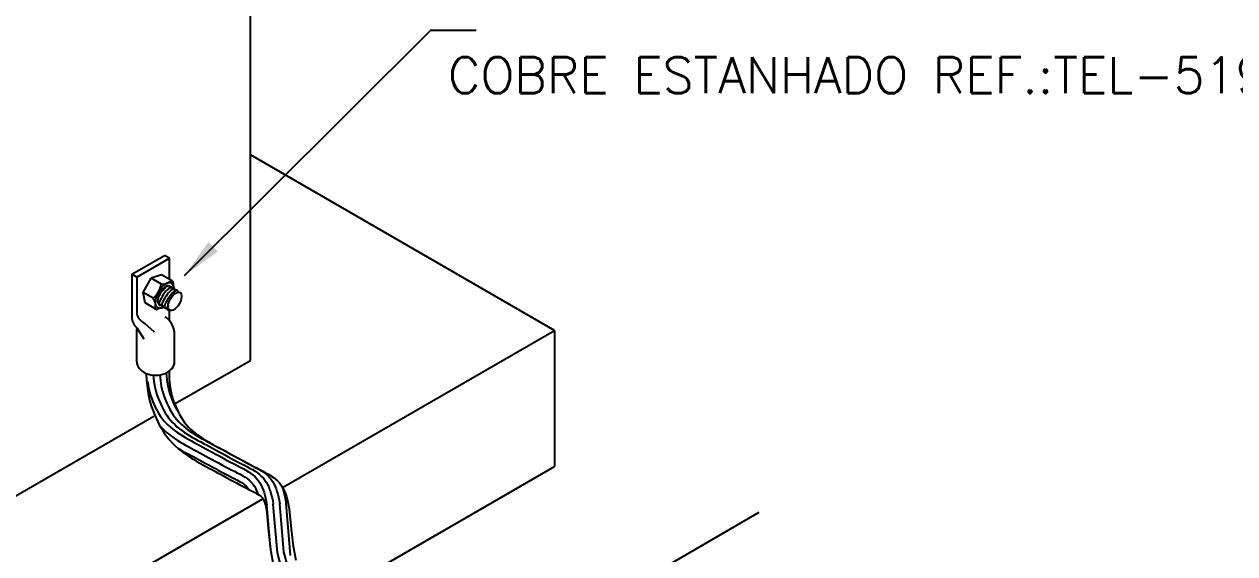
# Model space of a CAD drawing. Header units: millimetres. Extents: x -5323.4 to -5306, y -4751 to -4732.
# Drawn here: x -5318.78 to -5312.06, y -4741.28 to -4738.34 of the extents above; entities that cross this region are included whole.
import ezdxf

# ---------------------------------------------------------------- set-up
doc = ezdxf.new("R2010")
doc.units = ezdxf.units.MM
doc.header["$LTSCALE"] = 10
doc.layers.add('Termotécnica', color=7, linetype='Continuous')
doc.styles.add('r80', font='romans.shx')

msp = doc.modelspace()

# ---------------------------------------------------------------- linework, layer by layer
at = {"layer": 'Termotécnica', "color": 2}
for p, q in [((-5317.5268, -4740.2034), (-5317.5268, -4737.0399)), ((-5317.8919, -4739.7328), (-5316.5241, -4738.3708)), ((-5315.839, -4740.0368), (-5317.5268, -4739.0624)), ((-5318.122, -4739.8261), (-5318.0768, -4739.7477)), ((-5318.0202, -4739.7281), (-5318.0768, -4739.7477)), ((-5318.0211, -4739.7801), (-5318.0768, -4739.7477)), ((-5317.9607, -4739.7625), (-5318.0202, -4739.7281)), ((-5317.9493, -4739.805), (-5317.9563, -4739.7686)), ((-5318.0667, -4739.858), (-5318.122, -4739.8261)), ((-5318.1107, -4739.8849), (-5318.122, -4739.8261)), ((-5317.9756, -4739.7906), (-5317.9772, -4739.8028)), ((-5317.9605, -4739.798), (-5317.9623, -4739.8114)), ((-5317.9456, -4739.8066), (-5317.9474, -4739.82)), ((-5317.9307, -4739.8152), (-5317.9321, -4739.826)), ((-5318.0512, -4739.9192), (-5318.1107, -4739.8849)), ((-5318.0036, -4739.9061), (-5318.0437, -4739.92)), ((-5318.0387, -4739.8863), (-5318.0323, -4739.8826)), ((-5318.0308, -4739.8988), (-5318.0174, -4739.8912)), ((-5318.0159, -4739.9074), (-5318.0025, -4739.8998)), ((-5318.001, -4739.916), (-5317.9876, -4739.9084)), ((-5317.9861, -4739.9246), (-5317.9796, -4739.9209)), ((-5318.1573, -4740.2116), (-5318.1573, -4740.0288)), ((-5317.9479, -4740.2116), (-5317.9479, -4740.0473)), ((-5317.3481, -4740.9081), (-5315.839, -4740.0368)), ((-5315.839, -4740.0368), (-5315.839, -4740.793)), ((-5317.9476, -4740.4455), (-5317.5268, -4740.2034)), ((-5319.0389, -4741.0764), (-5318.0635, -4740.5133)), ((-5317.1874, -4741.5715), (-5315.839, -4740.793)), ((-5319.264, -4742.0143), (-5317.4569, -4740.9709))]:
    msp.add_line(p, q, dxfattribs=at)
at = {"layer": 'Termotécnica', "color": 2, "ltscale": 1.6}
for p, q in [((-5316.5241, -4738.3708), (-5316.2741, -4738.3708)), ((-5318.1853, -4739.7259), (-5318.0036, -4739.621)), ((-5318.1574, -4739.742), (-5317.9757, -4739.6371)), ((-5317.9757, -4739.6371), (-5318.0036, -4739.621)), ((-5317.9757, -4739.7538), (-5317.9757, -4739.6371)), ((-5318.1853, -4739.7259), (-5318.1853, -4739.9623)), ((-5318.1574, -4739.742), (-5318.1853, -4739.7259)), ((-5318.1574, -4739.742), (-5318.1574, -4739.9462)), ((-5317.9757, -4739.9842), (-5317.9757, -4739.9249)), ((-5318.1581, -4740.0222), (-5318.1174, -4740.0832)), ((-5318.1155, -4739.9969), (-5318.0603, -4740.0453))]:
    msp.add_line(p, q, dxfattribs=at)
at = {"layer": 'Termotécnica', "color": 3}
msp.add_line((-5317.9466, -4739.8191), (-5317.947, -4739.8171), dxfattribs=at)
at = {"layer": 'Termotécnica', "color": 1}
for p, q in [((-5317.3035, -4741.2865), (-5317.3278, -4740.996)), ((-5317.4154, -4741.243), (-5317.4353, -4741.0049)), ((-5317.3769, -4741.272), (-5317.3994, -4741.002)), ((-5317.3413, -4741.2657), (-5317.3636, -4740.999)), ((-5315.9473, -4741.7661), (-5314.7011, -4741.0466)), ((-5317.2095, -4741.7476), (-5317.3413, -4741.2657)), ((-5317.2584, -4741.7051), (-5317.3769, -4741.272))]:
    msp.add_line(p, q, dxfattribs=at)
at = {"layer": 'Termotécnica', "color": 3}
for points in [[(-5318.1055, -4740.2772), (-5318.1032, -4740.3139), (-5318.0984, -4740.3598), (-5318.0922, -4740.3988), (-5318.0846, -4740.4323), (-5318.076, -4740.4605), (-5318.0674, -4740.4837), (-5318.0592, -4740.5041), (-5318.0505, -4740.5242), (-5318.0411, -4740.5442), (-5318.0307, -4740.5642), (-5318.0193, -4740.5841), (-5318.0068, -4740.6039), (-5317.9929, -4740.6234), (-5317.9778, -4740.6423), (-5317.9615, -4740.6603), (-5317.9447, -4740.6769), (-5317.9275, -4740.6924), (-5317.9101, -4740.7066), (-5317.8926, -4740.7198), (-5317.875, -4740.7321), (-5317.8576, -4740.7436), (-5317.8404, -4740.7544), (-5317.8234, -4740.7645), (-5317.8065, -4740.7741), (-5317.7899, -4740.7833), (-5317.7734, -4740.7922), (-5317.757, -4740.8009), (-5317.7408, -4740.8095), (-5317.7247, -4740.818), (-5317.7086, -4740.8267), (-5317.6922, -4740.8355), (-5317.6753, -4740.8448), (-5317.658, -4740.8543), (-5317.6403, -4740.864), (-5317.6223, -4740.8739), (-5317.6041, -4740.8838), (-5317.5856, -4740.8937), (-5317.5671, -4740.9034), (-5317.5491, -4740.9127), (-5317.5321, -4740.9213), (-5317.5165, -4740.9293), (-5317.5026, -4740.9367), (-5317.4904, -4740.9436), (-5317.4804, -4740.9497), (-5317.4727, -4740.9549), (-5317.4673, -4740.959), (-5317.4638, -4740.9623), (-5317.4611, -4740.9651), (-5317.4589, -4740.9679), (-5317.4568, -4740.9711), (-5317.4545, -4740.9752), (-5317.452, -4740.9805), (-5317.4493, -4740.9873), (-5317.4465, -4740.9959), (-5317.4436, -4741.0062), (-5317.4406, -4741.0184), (-5317.4381, -4741.0306)], [(-5317.9782, -4740.2648), (-5317.978, -4740.3035), (-5317.9738, -4740.3435), (-5317.9688, -4740.3749), (-5317.9631, -4740.3999), (-5317.9569, -4740.4205), (-5317.9502, -4740.4385), (-5317.9433, -4740.4557), (-5317.936, -4740.4724), (-5317.9284, -4740.4886), (-5317.9203, -4740.5042), (-5317.9117, -4740.5193), (-5317.9025, -4740.5338), (-5317.8927, -4740.5476), (-5317.8821, -4740.5609), (-5317.8707, -4740.5735), (-5317.8585, -4740.5855), (-5317.8458, -4740.5969), (-5317.8324, -4740.6079), (-5317.8186, -4740.6183), (-5317.8044, -4740.6283), (-5317.7898, -4740.6379), (-5317.7751, -4740.6471), (-5317.7601, -4740.656), (-5317.7449, -4740.6646), (-5317.7296, -4740.6731), (-5317.714, -4740.6816), (-5317.6982, -4740.69), (-5317.6821, -4740.6985), (-5317.6657, -4740.7071), (-5317.6491, -4740.716), (-5317.6321, -4740.7252), (-5317.6149, -4740.7347), (-5317.5974, -4740.7443), (-5317.5798, -4740.754), (-5317.5622, -4740.7636), (-5317.5445, -4740.7733), (-5317.5268, -4740.7827), (-5317.5093, -4740.7919), (-5317.4919, -4740.8008), (-5317.4749, -4740.8095), (-5317.4582, -4740.818), (-5317.4422, -4740.8266), (-5317.4269, -4740.8352), (-5317.4125, -4740.844), (-5317.399, -4740.8531), (-5317.3868, -4740.8626), (-5317.3757, -4740.8725), (-5317.3659, -4740.883), (-5317.3572, -4740.894), (-5317.3494, -4740.9057), (-5317.3426, -4740.918), (-5317.3365, -4740.9309), (-5317.3312, -4740.9446), (-5317.3264, -4740.9591), (-5317.3221, -4740.9744), (-5317.3181, -4740.9908), (-5317.3144, -4741.0084), (-5317.3108, -4741.0274)], [(-5317.4381, -4741.0306), (-5317.4267, -4741.1536), (-5317.4142, -4741.2527), (-5317.4001, -4741.3369)], [(-5317.3108, -4741.0274), (-5317.3004, -4741.1398), (-5317.2885, -4741.2342), (-5317.2753, -4741.3129)]]:
    msp.add_lwpolyline(points, dxfattribs=at)
at = {"layer": 'Termotécnica', "color": 1}
for points in [[(-5318.0983, -4740.321), (-5318.0983, -4740.321), (-5318.0933, -4740.3525), (-5318.0876, -4740.3775), (-5318.0813, -4740.398), (-5318.0747, -4740.416), (-5318.0677, -4740.4332), (-5318.0605, -4740.4499), (-5318.0529, -4740.4661), (-5318.0448, -4740.4817), (-5318.0362, -4740.4968), (-5318.027, -4740.5113), (-5318.0171, -4740.5252), (-5318.0065, -4740.5384), (-5317.9951, -4740.551), (-5317.983, -4740.563), (-5317.9702, -4740.5745), (-5317.9569, -4740.5854), (-5317.9431, -4740.5958), (-5317.9288, -4740.6058), (-5317.9143, -4740.6154), (-5317.8995, -4740.6246), (-5317.8845, -4740.6335), (-5317.8694, -4740.6422), (-5317.854, -4740.6507), (-5317.8384, -4740.6591), (-5317.8226, -4740.6675), (-5317.8065, -4740.676), (-5317.7902, -4740.6847), (-5317.7735, -4740.6936), (-5317.7565, -4740.7028), (-5317.7393, -4740.7122), (-5317.7219, -4740.7218), (-5317.7043, -4740.7315), (-5317.6866, -4740.7412), (-5317.6689, -4740.7508), (-5317.6513, -4740.7602), (-5317.6337, -4740.7694), (-5317.6164, -4740.7783), (-5317.5993, -4740.787), (-5317.5827, -4740.7956), (-5317.5666, -4740.8041), (-5317.5513, -4740.8127), (-5317.5369, -4740.8215), (-5317.5235, -4740.8306), (-5317.5112, -4740.8401), (-5317.5002, -4740.85), (-5317.4904, -4740.8605), (-5317.4816, -4740.8715), (-5317.4739, -4740.8832), (-5317.467, -4740.8955), (-5317.461, -4740.9085), (-5317.4556, -4740.9222), (-5317.4508, -4740.9366), (-5317.4465, -4740.9519), (-5317.4425, -4740.9683), (-5317.4388, -4740.9859), (-5317.4353, -4741.0049)], [(-5318.0658, -4740.2854), (-5318.0624, -4740.318), (-5318.0574, -4740.3495), (-5318.0517, -4740.3745), (-5318.0455, -4740.395), (-5318.0388, -4740.413), (-5318.0319, -4740.4302), (-5318.0246, -4740.4469), (-5318.017, -4740.4631), (-5318.0089, -4740.4787), (-5318.0003, -4740.4938), (-5317.9911, -4740.5083), (-5317.9813, -4740.5222), (-5317.9707, -4740.5354), (-5317.9593, -4740.548), (-5317.9471, -4740.56), (-5317.9344, -4740.5715), (-5317.921, -4740.5824), (-5317.9072, -4740.5928), (-5317.893, -4740.6028), (-5317.8784, -4740.6124), (-5317.8637, -4740.6216), (-5317.8487, -4740.6305), (-5317.8335, -4740.6392), (-5317.8182, -4740.6477), (-5317.8026, -4740.6561), (-5317.7868, -4740.6645), (-5317.7707, -4740.673), (-5317.7543, -4740.6817), (-5317.7377, -4740.6906), (-5317.7207, -4740.6998), (-5317.7035, -4740.7092), (-5317.686, -4740.7188), (-5317.6684, -4740.7285), (-5317.6508, -4740.7382), (-5317.6331, -4740.7478), (-5317.6154, -4740.7572), (-5317.5979, -4740.7664), (-5317.5805, -4740.7753), (-5317.5635, -4740.784), (-5317.5468, -4740.7926), (-5317.5308, -4740.8011), (-5317.5155, -4740.8097), (-5317.5011, -4740.8185), (-5317.4876, -4740.8276), (-5317.4754, -4740.8371), (-5317.4643, -4740.847), (-5317.4545, -4740.8575), (-5317.4458, -4740.8686), (-5317.438, -4740.8802), (-5317.4312, -4740.8925), (-5317.4251, -4740.9055), (-5317.4198, -4740.9192), (-5317.415, -4740.9336), (-5317.4107, -4740.949), (-5317.4067, -4740.9653), (-5317.403, -4740.9829), (-5317.3994, -4741.002)], [(-5318.0298, -4740.284), (-5318.0266, -4740.315), (-5318.0216, -4740.3465), (-5318.0159, -4740.3715), (-5318.0096, -4740.392), (-5318.003, -4740.41), (-5317.9961, -4740.4272), (-5317.9888, -4740.4439), (-5317.9812, -4740.4601), (-5317.9731, -4740.4757), (-5317.9645, -4740.4908), (-5317.9553, -4740.5053), (-5317.9454, -4740.5192), (-5317.9348, -4740.5324), (-5317.9234, -4740.545), (-5317.9113, -4740.557), (-5317.8985, -4740.5685), (-5317.8852, -4740.5794), (-5317.8714, -4740.5898), (-5317.8572, -4740.5998), (-5317.8426, -4740.6094), (-5317.8278, -4740.6186), (-5317.8129, -4740.6275), (-5317.7977, -4740.6362), (-5317.7823, -4740.6447), (-5317.7668, -4740.6531), (-5317.751, -4740.6615), (-5317.7349, -4740.67), (-5317.7185, -4740.6787), (-5317.7018, -4740.6876), (-5317.6849, -4740.6968), (-5317.6676, -4740.7062), (-5317.6502, -4740.7158), (-5317.6326, -4740.7255), (-5317.6149, -4740.7352), (-5317.5972, -4740.7448), (-5317.5796, -4740.7542), (-5317.5621, -4740.7634), (-5317.5447, -4740.7723), (-5317.5276, -4740.781), (-5317.511, -4740.7896), (-5317.495, -4740.7981), (-5317.4797, -4740.8067), (-5317.4652, -4740.8156), (-5317.4518, -4740.8246), (-5317.4395, -4740.8341), (-5317.4285, -4740.8441), (-5317.4187, -4740.8545), (-5317.41, -4740.8656), (-5317.4022, -4740.8772), (-5317.3954, -4740.8895), (-5317.3893, -4740.9025), (-5317.3839, -4740.9162), (-5317.3791, -4740.9306), (-5317.3748, -4740.946), (-5317.3709, -4740.9623), (-5317.3672, -4740.9799), (-5317.3636, -4740.999)], [(-5317.9949, -4740.272), (-5317.9949, -4740.272), (-5317.9908, -4740.312), (-5317.9858, -4740.3435), (-5317.9801, -4740.3685), (-5317.9738, -4740.389), (-5317.9671, -4740.407), (-5317.9602, -4740.4242), (-5317.953, -4740.4409), (-5317.9454, -4740.4571), (-5317.9373, -4740.4728), (-5317.9293, -4740.4867)], [(-5317.9949, -4740.272), (-5317.9949, -4740.272), (-5317.9908, -4740.312), (-5317.9858, -4740.3435), (-5317.9801, -4740.3685), (-5317.9738, -4740.389), (-5317.9671, -4740.407), (-5317.9602, -4740.4242), (-5317.953, -4740.4409), (-5317.9454, -4740.4571), (-5317.9373, -4740.4728), (-5317.9293, -4740.4867)], [(-5318.0291, -4740.567), (-5318.0211, -4740.5759), (-5318.0076, -4740.5892), (-5317.9936, -4740.6018), (-5317.9791, -4740.6137), (-5317.9642, -4740.6249), (-5317.9491, -4740.6355), (-5317.9337, -4740.6457), (-5317.9182, -4740.6553), (-5317.9026, -4740.6646), (-5317.887, -4740.6735), (-5317.8713, -4740.6822), (-5317.8554, -4740.6908), (-5317.8395, -4740.6993), (-5317.8234, -4740.7078), (-5317.8071, -4740.7164), (-5317.7905, -4740.7252), (-5317.7737, -4740.7343), (-5317.7566, -4740.7437), (-5317.7392, -4740.7533), (-5317.7216, -4740.763), (-5317.7038, -4740.7727), (-5317.686, -4740.7824), (-5317.6681, -4740.792), (-5317.6503, -4740.8013), (-5317.6327, -4740.8103), (-5317.6157, -4740.819), (-5317.5994, -4740.8274), (-5317.5839, -4740.8356), (-5317.5695, -4740.8438), (-5317.5563, -4740.8518), (-5317.5446, -4740.8598), (-5317.5343, -4740.8677), (-5317.5254, -4740.8757), (-5317.5176, -4740.884), (-5317.5107, -4740.8927), (-5317.5046, -4740.9019), (-5317.4991, -4740.9119), (-5317.494, -4740.9226), (-5317.4894, -4740.9344), (-5317.4854, -4740.9467)], [(-5317.93, -4740.6902), (-5317.9208, -4740.6956), (-5317.9046, -4740.7048), (-5317.8885, -4740.7138), (-5317.8724, -4740.7225), (-5317.8563, -4740.731), (-5317.8402, -4740.7396), (-5317.8239, -4740.7482), (-5317.8076, -4740.7569), (-5317.7909, -4740.7659), (-5317.7739, -4740.7752), (-5317.7565, -4740.7848), (-5317.7389, -4740.7945), (-5317.721, -4740.8043), (-5317.703, -4740.8141), (-5317.6849, -4740.8238), (-5317.6668, -4740.8333), (-5317.6491, -4740.8424), (-5317.6321, -4740.851), (-5317.6161, -4740.8593), (-5317.6012, -4740.8672), (-5317.5877, -4740.8748), (-5317.5758, -4740.882), (-5317.5656, -4740.8889), (-5317.5573, -4740.8953), (-5317.5506, -4740.9014), (-5317.5449, -4740.9075), (-5317.5399, -4740.9138), (-5317.5364, -4740.9191)], [(-5317.3533, -4740.8999), (-5317.3481, -4740.9132), (-5317.3433, -4740.9277), (-5317.339, -4740.943), (-5317.335, -4740.9593), (-5317.3313, -4740.9769), (-5317.3278, -4740.996)], [(-5317.3533, -4740.8999), (-5317.3481, -4740.9132), (-5317.3433, -4740.9277), (-5317.339, -4740.943), (-5317.335, -4740.9593), (-5317.3313, -4740.9769), (-5317.3278, -4740.996)]]:
    msp.add_lwpolyline(points, dxfattribs=at)
at = {"layer": 'Termotécnica', "color": 2}
for centre, radius, start, end in [((-5316.5224, -4738.3726), 0.0025, 90, 134.8791), ((-5316.521, -4738.3726), 0.0025, 90, 134.8791), ((-5318.141, -4739.7629), 0.1207, 307.99693, 352.0248), ((-5318.0139, -4739.7102), 0.0699, 263.81075, 314.50098), ((-5317.9652, -4739.7703), 0.00905, 10.88457, 60), ((-5318.1233, -4739.8993), 0.0701, 345.58178, 36.10648), ((-5318.0466, -4739.9114), 0.00905, 240, 289.11647), ((-5318.0748, -4740.0656), 0.1283, 8.24164, 53.83282)]:
    msp.add_arc(centre, radius, start, end, dxfattribs=at)
at = {"layer": 'Termotécnica', "color": 2, "ltscale": 1.6}
for centre, start, end in [((-5318.0997, -4739.9594), 181.95655, 227.04675), ((-5318.0754, -4739.9211), 197.03702, 242.12723)]:
    msp.add_arc(centre, 0.0857, start, end, dxfattribs=at)
at = {"layer": 'Termotécnica', "color": 2}
for major_axis, start_param, end_param in [((-0.0393, -0.0681), -3.871922, 0.848217), ((-0.0295, -0.0511), 2.861531, 6.228609)]:
    msp.add_ellipse((-5318.0027, -4739.8428), major_axis=major_axis, ratio=0.500279, start_param=start_param, end_param=end_param, dxfattribs=at)
at = {"layer": 'Termotécnica', "color": 1}
for centre, major_axis, ratio, start_param, end_param in [((-5318.0105, -4739.8394), (-0.0352, -0.0508), 0.279135, 3.653434, 5.169979), ((-5317.9956, -4739.8485), (-0.0353, -0.0508), 0.281547, 3.158868, 6.283185), ((-5317.9806, -4739.8566), (-0.0353, -0.0508), 0.281547, 3.158868, 6.283185), ((-5317.9657, -4739.8652), (-0.0353, -0.0508), 0.281547, 3.158868, 6.283185), ((-5317.951, -4739.8743), (0.0352, 0.0508), 0.279135, 2.20721, 3.141593)]:
    msp.add_ellipse(centre, major_axis=major_axis, ratio=ratio, start_param=start_param, end_param=end_param, dxfattribs=at)
at = {"layer": 'Termotécnica', "color": 2}
msp.add_ellipse((-5317.9464, -4739.8764), major_axis=(-0.0284, -0.0491), ratio=0.500279, dxfattribs=at)
at = {"layer": 'Termotécnica', "color": 2, "linetype": 'Continuous'}
msp.add_ellipse((-5318.0526, -4740.2116), major_axis=(-0.1047, 0), ratio=0.708671, start_param=0, end_param=3.141593, dxfattribs=at)
at = {"layer": 'Termotécnica', "color": 2}
msp.add_solid([(-5317.76, -4739.5465), (-5317.7067, -4739.5993), (-5317.8919, -4739.7328)], dxfattribs=at)

# ---------------------------------------------------------------- texts
at = {"layer": 'Termotécnica', "color": 2, "ltscale": 1.6, "style": 'r80'}
msp.add_text('COBRE ESTANHADO REF.:TEL-5195', height=0.2, dxfattribs=at).set_placement((-5316.4294, -4738.721))

doc.saveas('drawing.dxf')
